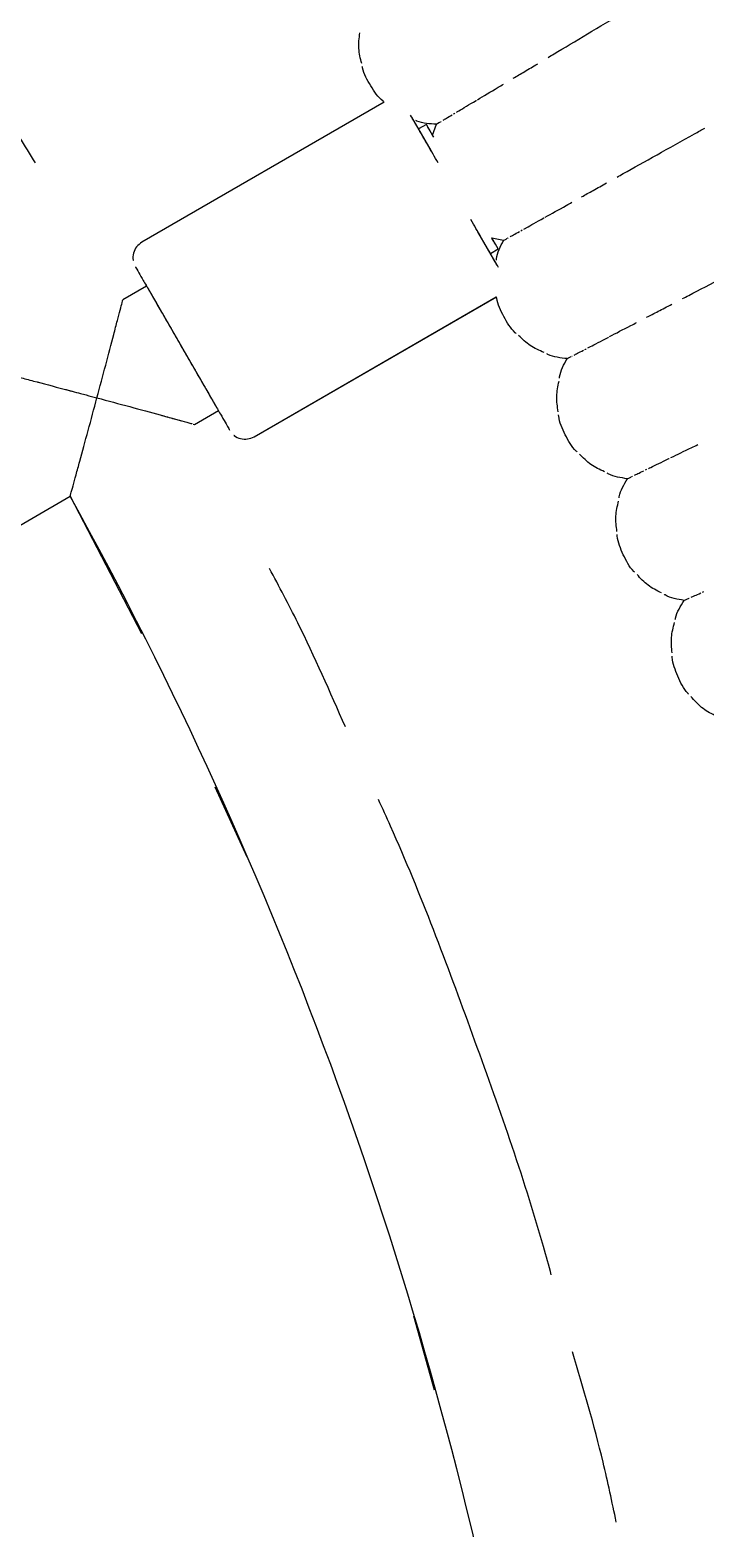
# Model space of a CAD drawing. Extents: x -360 to 379, y -342 to 365.
# Drawn here: x 49.73 to 57.25, y -125.37 to -108.69 of the extents above; entities that cross this region are included whole.
import ezdxf

# ---------------------------------------------------------------- set-up
doc = ezdxf.new("R2010")
doc.units = 0
doc.layers.get('0').update_dxf_attribs({"linetype": 'CONTINUOUS'})

msp = doc.modelspace()

# ---------------------------------------------------------------- linework, layer by layer
at = {"color": 7, "linetype": 'CONTINUOUS'}
for p, q in [((55.94, -108.736), (55.978, -108.714)), ((53.675, -109.497), (50.975, -111.056)), ((53.674, -109.498), (50.975, -111.056)), ((54.197, -110.035), (53.983, -109.665)), ((54.145, -109.745), (54.058, -109.795)), ((54.145, -109.745), (54.058, -109.795)), ((54.217, -109.87), (54.145, -109.745)), ((54.214, -109.865), (54.257, -109.741)), ((56.716, -110.081), (56.754, -110.059)), ((54.933, -111.311), (54.72, -110.941)), ((54.945, -111.131), (54.873, -111.006)), ((55.004, -111.036), (54.876, -111.012)), ((54.858, -111.181), (54.945, -111.131)), ((54.858, -111.181), (54.945, -111.131)), ((50.878, -111.263), (50.878, -111.263)), ((50.918, -111.356), (50.922, -111.363)), ((50.922, -111.363), (50.926, -111.37)), ((51.027, -111.545), (50.761, -111.699)), ((51.027, -111.545), (50.761, -111.699)), ((51.02, -111.533), (51.027, -111.545)), ((51.036, -111.56), (51.81, -112.901)), ((52.225, -113.221), (54.925, -111.662)), ((52.225, -113.221), (54.924, -111.663)), ((49.814, -112.613), (49.849, -112.622)), ((51.178, -112.979), (51.264, -113.002)), ((51.298, -113.012), (51.418, -113.045)), ((51.545, -113.08), (51.561, -113.084)), ((51.561, -113.084), (51.827, -112.931)), ((51.561, -113.084), (51.827, -112.931)), ((45.498, -116.585), (50.176, -113.885)), ((45.498, -116.585), (50.176, -113.885)), ((50.176, -113.885), (50.972, -115.414)), ((51.788, -117.121), (52.143, -117.9)), ((54.003, -123.008), (54.231, -123.832))]:
    msp.add_line(p, q, dxfattribs=at)
at = {"color": 7, "linetype": 'CONTINUOUS', "flags": 128}
for points in [[(54.305, -109.713), (54.307, -109.711), (54.309, -109.71)], [(54.448, -109.627), (54.457, -109.622), (54.463, -109.618)], [(55.053, -111.009), (55.055, -111.008), (55.057, -111.007)], [(55.199, -110.928), (55.208, -110.923), (55.214, -110.919)], [(55.912, -112.249), (55.92, -112.245), (55.927, -112.241)], [(55.764, -112.326), (55.766, -112.325), (55.768, -112.324)], [(50.109, -112.691), (50.167, -112.706), (50.21, -112.718)], [(56.586, -113.591), (56.594, -113.587), (56.601, -113.584)], [(56.436, -113.664), (56.437, -113.663), (56.44, -113.662)], [(57.068, -115.021), (57.07, -115.02), (57.072, -115.019)], [(57.22, -114.952), (57.229, -114.948), (57.236, -114.945)]]:
    msp.add_lwpolyline(points, dxfattribs=at)
at = {"color": 7, "linetype": 'CONTINUOUS'}
msp.add_arc((10.118, -136.088), 45.8, 11.0009, 28.9991, dxfattribs=at)
for points, knots in [([(49.79, -110.173), (49.67, -109.98), (49.325, -109.426), (48.937, -108.902), (48.684, -108.56)], [0, 0, 0, 0, 0.3486, 1, 1, 1, 1]), ([(55.501, -108.999), (55.523, -108.985), (55.655, -108.907), (55.939, -108.737), (56.24, -108.557), (56.425, -108.447), (56.462, -108.425)], [0, 0, 0, 0, 0.082524, 0.487609, 0.897205, 1, 1, 1, 1]), ([(53.424, -109.065), (53.41, -109.01), (53.382, -108.898), (53.396, -108.784), (53.403, -108.726)], [0, 0, 0, 0, 0.4971503, 1, 1, 1, 1]), ([(55.113, -109.23), (55.154, -109.206), (55.235, -109.157), (55.335, -109.098), (55.385, -109.068)], [0, 0, 0, 0, 0.502237, 1, 1, 1, 1]), ([(53.525, -109.314), (53.486, -109.25), (53.445, -109.182), (53.431, -109.105), (53.43, -109.1)], [0, 0, 0, 0, 0.938693, 1, 1, 1, 1]), ([(53.676, -109.497), (53.671, -109.493), (53.608, -109.446), (53.565, -109.378), (53.525, -109.314)], [0, 0, 0, 0, 0.072316, 1, 1, 1, 1]), ([(54.713, -109.469), (54.784, -109.426), (54.87, -109.375), (54.985, -109.307), (55.005, -109.295)], [0, 0, 0, 0, 0.821409, 1, 1, 1, 1]), ([(54.48, -109.608), (54.489, -109.603), (54.543, -109.571), (54.619, -109.525), (54.701, -109.476), (54.702, -109.476)], [0, 0, 0, 0, 0.158863, 0.992747, 1, 1, 1, 1]), ([(54.276, -110.172), (54.257, -110.139), (54.198, -110.038), (54.109, -109.884), (54.024, -109.736), (53.984, -109.667), (53.969, -109.64)], [0, 0, 0, 0, 0.155993, 0.479136, 0.80228, 1, 1, 1, 1]), ([(54.257, -109.741), (54.182, -109.738), (54.103, -109.734), (54.031, -109.703), (54.027, -109.701)], [0, 0, 0, 0, 0.9415763, 1, 1, 1, 1]), ([(54.227, -109.887), (54.207, -109.854), (54.156, -109.765), (54.149, -109.753), (54.145, -109.745)], [0, 0, 0, 0, 0.372089, 1, 1, 1, 1]), ([(54.257, -109.741), (54.258, -109.74), (54.26, -109.739), (54.296, -109.718), (54.302, -109.715)], [0, 0, 0, 0, 0.829018, 1, 1, 1, 1]), ([(54.331, -109.697), (54.341, -109.691), (54.362, -109.678), (54.408, -109.651), (54.432, -109.637)], [0, 0, 0, 0, 0.488545, 1, 1, 1, 1]), ([(56.269, -110.33), (56.292, -110.318), (56.426, -110.243), (56.714, -110.082), (57.021, -109.911), (57.209, -109.806), (57.246, -109.785)], [0, 0, 0, 0, 0.082235, 0.487221, 0.896717, 1, 1, 1, 1]), ([(55.875, -110.55), (55.917, -110.527), (55.999, -110.481), (56.101, -110.424), (56.151, -110.396)], [0, 0, 0, 0, 0.501279, 1, 1, 1, 1]), ([(55.469, -110.777), (55.541, -110.737), (55.629, -110.688), (55.745, -110.623), (55.765, -110.611)], [0, 0, 0, 0, 0.8206647, 1, 1, 1, 1]), ([(54.948, -111.336), (54.932, -111.31), (54.892, -111.24), (54.807, -111.092), (54.718, -110.939), (54.66, -110.837), (54.641, -110.804)], [0, 0, 0, 0, 0.19772, 0.520864, 0.844007, 1, 1, 1, 1]), ([(55.231, -110.909), (55.24, -110.905), (55.295, -110.874), (55.372, -110.831), (55.456, -110.784), (55.457, -110.784)], [0, 0, 0, 0, 0.1586358, 0.9924407, 1, 1, 1, 1]), ([(50.975, -111.056), (50.954, -111.071), (50.911, -111.103), (50.879, -111.176), (50.869, -111.232), (50.878, -111.258), (50.878, -111.259)], [0, 0, 0, 0, 0.327453, 0.654907, 0.98236, 1, 1, 1, 1]), ([(54.945, -111.131), (54.941, -111.125), (54.936, -111.115), (54.889, -111.035), (54.875, -111.009)], [0, 0, 0, 0, 0.6856003, 1, 1, 1, 1]), ([(54.925, -111.255), (54.925, -111.251), (54.934, -111.173), (54.97, -111.103), (55.004, -111.036)], [0, 0, 0, 0, 0.058424, 1, 1, 1, 1]), ([(55.004, -111.036), (55.006, -111.035), (55.008, -111.034), (55.044, -111.014), (55.05, -111.011)], [0, 0, 0, 0, 0.828912, 1, 1, 1, 1]), ([(55.08, -110.994), (55.09, -110.988), (55.112, -110.976), (55.158, -110.95), (55.182, -110.937)], [0, 0, 0, 0, 0.488226, 1, 1, 1, 1]), ([(56.999, -111.684), (57.022, -111.672), (57.158, -111.601), (57.451, -111.448), (57.763, -111.286), (57.953, -111.187), (57.992, -111.167)], [0, 0, 0, 0, 0.082118, 0.487065, 0.896519, 1, 1, 1, 1]), ([(50.474, -112.788), (50.507, -112.665), (50.573, -112.421), (50.65, -112.128), (50.702, -111.929), (50.734, -111.806), (50.757, -111.717), (50.76, -111.705), (50.761, -111.699)], [0, 0, 0, 0, 0.250273, 0.49911, 0.631647, 0.749431, 0.874853, 1, 1, 1, 1]), ([(55.008, -111.884), (54.973, -111.817), (54.936, -111.746), (54.927, -111.667), (54.926, -111.662)], [0, 0, 0, 0, 0.927684, 1, 1, 1, 1]), ([(56.599, -111.892), (56.641, -111.87), (56.724, -111.826), (56.828, -111.773), (56.879, -111.746)], [0, 0, 0, 0, 0.50089, 1, 1, 1, 1]), ([(55.146, -112.072), (55.143, -112.069), (55.083, -112.019), (55.044, -111.949), (55.008, -111.884)], [0, 0, 0, 0, 0.061307, 1, 1, 1, 1]), ([(56.186, -112.106), (56.259, -112.068), (56.348, -112.022), (56.466, -111.961), (56.487, -111.95)], [0, 0, 0, 0, 0.820362, 1, 1, 1, 1]), ([(55.456, -112.283), (55.403, -112.26), (55.297, -112.215), (55.214, -112.135), (55.173, -112.096)], [0, 0, 0, 0, 0.5028497, 1, 1, 1, 1]), ([(55.945, -112.232), (55.954, -112.228), (56.009, -112.199), (56.088, -112.158), (56.173, -112.114), (56.174, -112.113)], [0, 0, 0, 0, 0.158544, 0.992316, 1, 1, 1, 1]), ([(55.714, -112.352), (55.64, -112.344), (55.56, -112.336), (55.491, -112.301), (55.487, -112.299)], [0, 0, 0, 0, 0.941576, 1, 1, 1, 1]), ([(55.628, -112.569), (55.628, -112.565), (55.639, -112.487), (55.678, -112.418), (55.714, -112.352)], [0, 0, 0, 0, 0.0584237, 1, 1, 1, 1]), ([(55.714, -112.352), (55.716, -112.351), (55.718, -112.35), (55.754, -112.331), (55.76, -112.328)], [0, 0, 0, 0, 0.828868, 1, 1, 1, 1]), ([(55.791, -112.312), (55.801, -112.307), (55.823, -112.295), (55.87, -112.271), (55.895, -112.258)], [0, 0, 0, 0, 0.488096, 1, 1, 1, 1]), ([(49.376, -112.499), (49.382, -112.501), (49.394, -112.504), (49.487, -112.528), (49.613, -112.561), (49.815, -112.613), (50.048, -112.675), (50.251, -112.729), (50.373, -112.761), (50.435, -112.778), (50.474, -112.788)], [0, 0, 0, 0, 0.125073, 0.250428, 0.375584, 0.501116, 0.75073, 0.874979, 0.919818, 1, 1, 1, 1]), ([(55.614, -112.943), (55.605, -112.886), (55.587, -112.772), (55.611, -112.66), (55.623, -112.603)], [0, 0, 0, 0, 0.4971503, 1, 1, 1, 1]), ([(50.176, -113.885), (50.177, -113.878), (50.181, -113.866), (50.206, -113.774), (50.241, -113.648), (50.296, -113.447), (50.375, -113.157), (50.442, -112.911), (50.474, -112.788)], [0, 0, 0, 0, 0.125136, 0.250553, 0.375772, 0.501367, 0.751106, 1, 1, 1, 1]), ([(50.474, -112.788), (50.597, -112.821), (50.843, -112.887), (51.134, -112.967), (51.334, -113.022), (51.452, -113.054), (51.522, -113.074), (51.532, -113.076), (51.533, -113.077)], [0, 0, 0, 0, 0.284241, 0.567108, 0.717432, 0.850722, 0.992916, 1, 1, 1, 1]), ([(55.693, -113.199), (55.66, -113.132), (55.625, -113.061), (55.618, -112.983), (55.618, -112.978)], [0, 0, 0, 0, 0.938693, 1, 1, 1, 1]), ([(52.001, -113.203), (52.002, -113.204), (52.02, -113.225), (52.074, -113.244), (52.152, -113.253), (52.201, -113.231), (52.225, -113.221)], [0, 0, 0, 0, 0.01764, 0.345093, 0.672547, 1, 1, 1, 1]), ([(55.826, -113.392), (55.822, -113.389), (55.764, -113.337), (55.727, -113.266), (55.693, -113.199)], [0, 0, 0, 0, 0.061307, 1, 1, 1, 1]), ([(56.129, -113.612), (56.077, -113.588), (55.972, -113.539), (55.892, -113.457), (55.852, -113.416)], [0, 0, 0, 0, 0.5028497, 1, 1, 1, 1]), ([(56.87, -113.454), (56.941, -113.419), (57.029, -113.377), (57.146, -113.32), (57.168, -113.309)], [0, 0, 0, 0, 0.8089, 1, 1, 1, 1]), ([(56.619, -113.575), (56.627, -113.571), (56.684, -113.544), (56.763, -113.506), (56.849, -113.464), (56.851, -113.463)], [0, 0, 0, 0, 0.155054, 0.987605, 1, 1, 1, 1]), ([(56.385, -113.689), (56.311, -113.678), (56.232, -113.668), (56.164, -113.63), (56.16, -113.628)], [0, 0, 0, 0, 0.941576, 1, 1, 1, 1]), ([(56.293, -113.903), (56.293, -113.898), (56.306, -113.821), (56.347, -113.753), (56.385, -113.689)], [0, 0, 0, 0, 0.0584237, 1, 1, 1, 1]), ([(56.385, -113.689), (56.387, -113.688), (56.389, -113.687), (56.426, -113.669), (56.432, -113.666)], [0, 0, 0, 0, 0.8272295, 1, 1, 1, 1]), ([(56.463, -113.651), (56.474, -113.646), (56.496, -113.635), (56.544, -113.612), (56.568, -113.6)], [0, 0, 0, 0, 0.483182, 1, 1, 1, 1]), ([(56.268, -114.276), (56.261, -114.219), (56.246, -114.105), (56.273, -113.993), (56.287, -113.937)], [0, 0, 0, 0, 0.49715, 1, 1, 1, 1]), ([(56.339, -114.535), (56.309, -114.467), (56.276, -114.394), (56.271, -114.316), (56.27, -114.311)], [0, 0, 0, 0, 0.938693, 1, 1, 1, 1]), ([(56.466, -114.731), (56.463, -114.728), (56.406, -114.674), (56.372, -114.602), (56.339, -114.535)], [0, 0, 0, 0, 0.061307, 1, 1, 1, 1]), ([(53.242, -116.453), (53.072, -116.063), (52.811, -115.465), (52.504, -114.889), (52.397, -114.688)], [0, 0, 0, 0, 0.6514, 1, 1, 1, 1]), ([(56.764, -114.96), (56.712, -114.934), (56.609, -114.883), (56.531, -114.798), (56.492, -114.756)], [0, 0, 0, 0, 0.5028497, 1, 1, 1, 1]), ([(57.017, -115.044), (56.943, -115.031), (56.865, -115.018), (56.797, -114.979), (56.793, -114.977)], [0, 0, 0, 0, 0.941576, 1, 1, 1, 1]), ([(56.918, -115.255), (56.919, -115.251), (56.935, -115.174), (56.977, -115.107), (57.017, -115.044)], [0, 0, 0, 0, 0.058424, 1, 1, 1, 1]), ([(57.017, -115.044), (57.019, -115.043), (57.021, -115.042), (57.058, -115.025), (57.065, -115.022)], [0, 0, 0, 0, 0.827432, 1, 1, 1, 1]), ([(57.096, -115.008), (57.107, -115.003), (57.129, -114.993), (57.178, -114.972), (57.203, -114.96)], [0, 0, 0, 0, 0.483788, 1, 1, 1, 1]), ([(56.883, -115.627), (56.877, -115.57), (56.866, -115.456), (56.896, -115.345), (56.911, -115.289)], [0, 0, 0, 0, 0.49715, 1, 1, 1, 1]), ([(56.947, -115.888), (56.918, -115.819), (56.887, -115.746), (56.885, -115.667), (56.884, -115.663)], [0, 0, 0, 0, 0.938693, 1, 1, 1, 1]), ([(57.068, -116.088), (57.065, -116.085), (57.009, -116.029), (56.977, -115.957), (56.947, -115.888)], [0, 0, 0, 0, 0.061307, 1, 1, 1, 1]), ([(57.358, -116.325), (57.307, -116.298), (57.206, -116.244), (57.13, -116.157), (57.093, -116.114)], [0, 0, 0, 0, 0.50285, 1, 1, 1, 1]), ([(55.537, -122.554), (55.508, -122.449), (55.26, -121.543), (54.664, -119.875), (54.048, -118.214), (53.656, -117.36), (53.61, -117.261)], [0, 0, 0, 0, 0.058113, 0.5, 0.941887, 1, 1, 1, 1]), ([(56.261, -125.305), (56.214, -125.082), (56.079, -124.444), (55.894, -123.818), (55.774, -123.41)], [0, 0, 0, 0, 0.3486, 1, 1, 1, 1])]:
    msp.add_open_spline(points, degree=3, knots=knots, dxfattribs=at)
msp.add_open_spline([(50.902, -111.329), (50.904, -111.332), (50.908, -111.339), (50.939, -111.393), (50.988, -111.477), (51.054, -111.591), (51.134, -111.73), (51.225, -111.888), (51.324, -112.06), (51.427, -112.238), (51.53, -112.417), (51.629, -112.588), (51.721, -112.747), (51.801, -112.885), (51.867, -112.999), (51.915, -113.083), (51.946, -113.137), (51.95, -113.144), (51.952, -113.148)], degree=3, dxfattribs=at)

doc.saveas('drawing.dxf')
